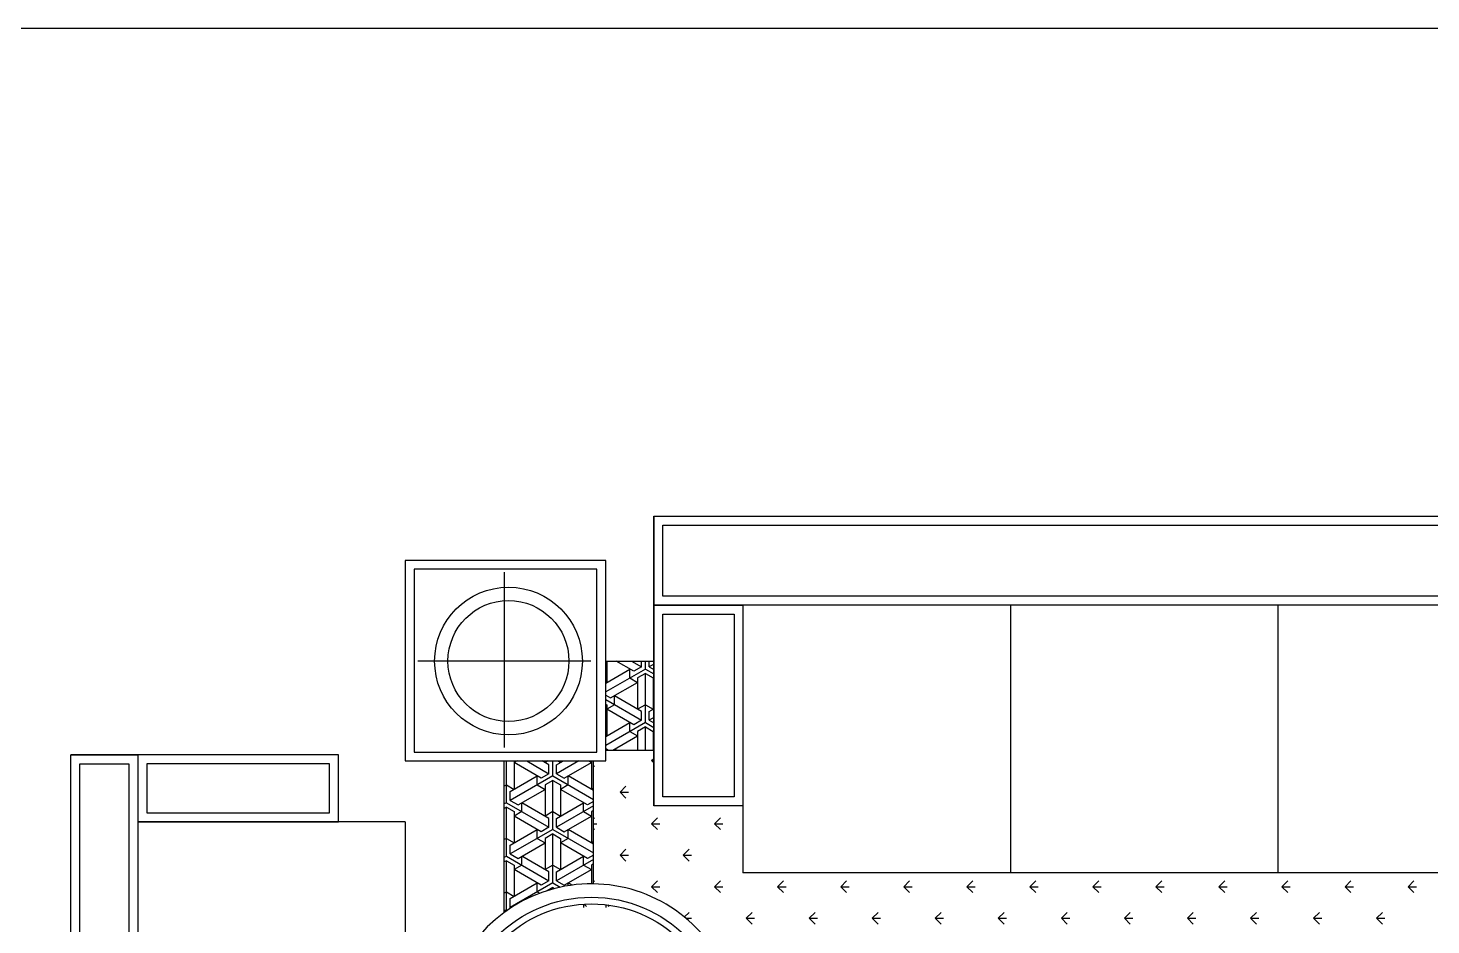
# Model space of a CAD drawing. Extents: x 23.8 to 54, y 1 to 14.1.
# Drawn here: x 33.999 to 37.136, y 12.097 to 14.103 of the extents above; entities that cross this region are included whole.
import ezdxf

# ---------------------------------------------------------------- set-up
doc = ezdxf.new("R2010")
doc.units = 0
doc.header["$MEASUREMENT"] = 0
doc.layers.get('0').update_dxf_attribs({"linetype": 'CONTINUOUS'})
doc.layers.get('Defpoints').update_dxf_attribs({"linetype": 'CONTINUOUS'})
doc.layers.add('DWGAUTOCAD', color=7, linetype='CONTINUOUS')

# ---------------------------------------------------------------- blocks, each defined once
blk = doc.blocks.new('A$C6C4D0418')
for p, q in [((1307.7, 2080), (3507.7, 2080)), ((1307.7, 2080), (1307.7, 1430)), ((1307.7, 1880), (1307.7, 2080)), ((1327.7, 2060), (3487.7, 2060)), ((1327.7, 1900), (1327.7, 2060)), ((1199.7, 1980.6), (749.7, 1980.6)), ((749.7, 1980.6), (749.7, 1530.6)), ((1179.7, 1960.6), (769.7, 1960.6)), ((769.7, 1960.6), (769.7, 1550.6)), ((972.1, 1953.9), (972.1, 1560.5)), ((1179.7, 1550.6), (1179.7, 1960.6)), ((1199.7, 1530.6), (1199.7, 1980.6)), ((3487.7, 1900), (1327.7, 1900)), ((3507.7, 1880), (1307.7, 1880)), ((3507.7, 1880), (1307.7, 1880)), ((1307.7, 1880), (1507.7, 1880)), ((1307.7, 1430), (1307.7, 1880)), ((1327.7, 1860), (1487.7, 1860)), ((1327.7, 1450), (1327.7, 1860)), ((1487.7, 1860), (1487.7, 1450)), ((1507.7, 1880), (1507.7, 1280)), ((1507.7, 1880), (1507.7, 1430)), ((2107.7, 1880), (2107.7, 1280)), ((2707.7, 1880), (2707.7, 1280)), ((1166.2, 1754.8), (777.9, 1754.8)), ((1199.7, 1754.8), (1307.7, 1754.8)), ((1288.8, 1736.9), (1199.7, 1685.5)), ((1199.7, 1705.5), (1254.1, 1736.9)), ((1202.2, 1754.8), (1202.2, 1706.9)), ((1262.8, 1731.9), (1223.1, 1754.8)), ((1254.1, 1716.9), (1254.1, 1736.9)), ((1257.7, 1754.8), (1280.1, 1741.9)), ((1280.1, 1741.9), (1262.8, 1731.9)), ((1280.1, 1741.9), (1280.1, 1754.8)), ((1288.8, 1736.9), (1288.8, 1754.8)), ((1288.8, 1736.9), (1307.7, 1726)), ((1297.4, 1741.9), (1297.4, 1754.8)), ((1307.7, 1747.8), (1297.4, 1741.9)), ((1297.4, 1741.9), (1307.7, 1736)), ((1199.7, 1708.3), (1202.2, 1706.9)), ((1210.8, 1671.9), (1271.4, 1706.9)), ((1254.1, 1716.9), (1271.4, 1706.9)), ((1288.8, 1726.9), (1271.4, 1716.9)), ((1271.4, 1716.9), (1271.4, 1646.9)), ((1288.8, 1616.9), (1288.8, 1726.9)), ((1288.8, 1726.9), (1306.1, 1716.9)), ((1306.1, 1716.9), (1306.1, 1646.9)), ((1307.7, 1707.8), (1306.1, 1706.9)), ((1307.7, 1706), (1306.1, 1706.9)), ((1199.7, 1678.3), (1210.8, 1671.9)), ((1199.7, 1668.3), (1280.1, 1621.9)), ((1219.5, 1656.9), (1219.5, 1676.9)), ((1280.1, 1641.9), (1219.5, 1676.9)), ((1199.7, 1658.3), (1202.2, 1656.9)), ((1219.5, 1656.9), (1202.2, 1646.9)), ((1202.2, 1656.9), (1202.2, 1586.9)), ((1262.8, 1611.9), (1202.2, 1646.9)), ((1288.8, 1656.9), (1271.4, 1646.9)), ((1280.1, 1621.9), (1280.1, 1641.9)), ((1288.8, 1656.9), (1306.1, 1646.9)), ((1297.4, 1641.9), (1307.7, 1647.8)), ((1297.4, 1621.9), (1297.4, 1641.9)), ((1288.8, 1616.9), (1199.7, 1565.5)), ((1199.7, 1585.5), (1254.1, 1616.9)), ((1254.1, 1596.9), (1254.1, 1616.9)), ((1280.1, 1621.9), (1262.8, 1611.9)), ((1288.8, 1606.9), (1271.4, 1596.9)), ((1288.8, 1616.9), (1307.7, 1606)), ((1288.8, 1554.8), (1288.8, 1606.9)), ((1288.8, 1606.9), (1306.1, 1596.9)), ((1307.7, 1627.8), (1297.4, 1621.9)), ((1297.4, 1621.9), (1307.7, 1616)), ((1199.7, 1588.3), (1202.2, 1586.9)), ((1215.9, 1554.8), (1271.4, 1586.9)), ((1254.1, 1596.9), (1271.4, 1586.9)), ((1271.4, 1596.9), (1271.4, 1554.8)), ((1306.1, 1596.9), (1306.1, 1554.8)), ((1307.7, 1587.8), (1306.1, 1586.9)), ((1307.7, 1586), (1306.1, 1586.9)), ((600, 1544.1), (0, 1544.1)), ((0, 44.1), (0, 1544.1)), ((0, 1544.1), (150, 1544.1)), ((600, 1544.1), (150, 1544.1)), ((150, 1544.1), (150, 44.1)), ((150, 1544.1), (150, 44.1)), ((150, 1544.1), (150, 1394.1)), ((600, 1394.1), (600, 1544.1)), ((769.7, 1550.6), (1179.7, 1550.6)), ((1199.7, 1558.3), (1205.8, 1554.8)), ((1199.7, 1554.8), (1307.7, 1554.8)), ((1219.5, 1554.8), (1219.5, 1556.9)), ((1223.1, 1554.8), (1219.5, 1556.9)), ((20, 64.1), (20, 1524.1)), ((20, 1524.1), (130, 1524.1)), ((130, 1524.1), (130, 64.1)), ((170, 1524.1), (170, 1414.1)), ((580, 1524.1), (170, 1524.1)), ((580, 1414.1), (580, 1524.1)), ((749.7, 1530.6), (1199.7, 1530.6)), ((972.2, 1190.8), (972.2, 1530.6)), ((977, 1436.9), (977, 1530.6)), ((1000.8, 1530.6), (994.3, 1526.9)), ((994.3, 1530.6), (994.3, 1466.9)), ((1054.9, 1491.9), (994.3, 1526.9)), ((1022.5, 1530.6), (1072.3, 1501.9)), ((1072.3, 1521.9), (1057.2, 1530.6)), ((1070, 1530.6), (1063.6, 1526.9)), ((1063.6, 1530.6), (1063.6, 1526.9)), ((1072.3, 1501.9), (1072.3, 1521.9)), ((1080.9, 1496.9), (1080.9, 1530.6)), ((1139.3, 1530.6), (1089.6, 1501.9)), ((1089.6, 1521.9), (1104.7, 1530.6)), ((1089.6, 1501.9), (1089.6, 1521.9)), ((1091.8, 1530.6), (1098.2, 1526.9)), ((1098.2, 1530.6), (1098.2, 1526.9)), ((1106.9, 1491.9), (1167.5, 1526.9)), ((1161.1, 1530.6), (1167.5, 1526.9)), ((1167.5, 1530.6), (1167.5, 1466.9)), ((1172.2, 1254.9), (1172.2, 1530.6)), ((1172.2, 1520.3), (1174.5, 1518)), ((1302.7, 1531.3), (1307.7, 1536.3)), ((1302.7, 1531.3), (1307.7, 1526.2)), ((1302.7, 1531.3), (1307.7, 1531.3)), ((1080.9, 1496.9), (985.7, 1441.9)), ((985.7, 1461.9), (1046.3, 1496.9)), ((1046.3, 1476.9), (1046.3, 1496.9)), ((1072.3, 1501.9), (1054.9, 1491.9)), ((1080.9, 1486.9), (1063.6, 1476.9)), ((1080.9, 1496.9), (1172.2, 1444.2)), ((1080.9, 1376.9), (1080.9, 1486.9)), ((1080.9, 1486.9), (1098.2, 1476.9)), ((1089.6, 1501.9), (1106.9, 1491.9)), ((1115.6, 1476.9), (1115.6, 1496.9)), ((1172.2, 1464.2), (1115.6, 1496.9)), ((977, 1476.9), (972.2, 1474.1)), ((977, 1476.9), (994.3, 1466.9)), ((985.7, 1441.9), (985.7, 1461.9)), ((1003, 1431.9), (1063.6, 1466.9)), ((1046.3, 1476.9), (1063.6, 1466.9)), ((1063.6, 1476.9), (1063.6, 1406.9)), ((1098.2, 1476.9), (1098.2, 1406.9)), ((1115.6, 1476.9), (1098.2, 1466.9)), ((1158.9, 1431.9), (1098.2, 1466.9)), ((1172.2, 1469.6), (1167.5, 1466.9)), ((1231.9, 1460.6), (1245.2, 1473.8)), ((1231.9, 1460.6), (1245.2, 1447.3)), ((1231.9, 1460.6), (1250.7, 1460.6)), ((1487.7, 1450), (1327.7, 1450)), ((977, 1436.9), (972.2, 1434.1)), ((977, 1426.9), (972.2, 1424.1)), ((977, 1436.9), (1072.3, 1381.9)), ((977, 1316.9), (977, 1426.9)), ((977, 1426.9), (994.3, 1416.9)), ((985.7, 1441.9), (1003, 1431.9)), ((1011.6, 1416.9), (994.3, 1406.9)), ((994.3, 1416.9), (994.3, 1346.9)), ((1011.6, 1416.9), (1011.6, 1436.9)), ((1072.3, 1401.9), (1011.6, 1436.9)), ((1080.9, 1416.9), (1063.6, 1406.9)), ((1080.9, 1416.9), (1098.2, 1406.9)), ((1089.6, 1401.9), (1150.2, 1436.9)), ((1172.2, 1429.6), (1089.6, 1381.9)), ((1150.2, 1416.9), (1150.2, 1436.9)), ((1150.2, 1416.9), (1167.5, 1406.9)), ((1172.2, 1439.6), (1158.9, 1431.9)), ((1172.2, 1419.6), (1167.5, 1416.9)), ((1167.5, 1416.9), (1167.5, 1346.9)), ((1507.7, 1430), (1307.7, 1430)), ((750, 1394.1), (150, 1394.1)), ((150, 1394.1), (600, 1394.1)), ((170, 1414.1), (580, 1414.1)), ((750, 1394.1), (750, 194.1)), ((1054.9, 1371.9), (994.3, 1406.9)), ((1072.3, 1381.9), (1072.3, 1401.9)), ((1089.6, 1381.9), (1089.6, 1401.9)), ((1106.9, 1371.9), (1167.5, 1406.9)), ((1172.2, 1400.9), (1174.5, 1403.1)), ((1172.2, 1389.9), (1180, 1389.9)), ((1302.7, 1389.9), (1315.9, 1403.1)), ((1302.7, 1389.9), (1321.4, 1389.9)), ((1302.7, 1389.9), (1315.9, 1376.6)), ((1444.1, 1389.9), (1457.3, 1403.1)), ((1444.1, 1389.9), (1457.3, 1376.6)), ((1444.1, 1389.9), (1462.8, 1389.9)), ((977, 1356.9), (972.2, 1354.1)), ((977, 1356.9), (994.3, 1346.9)), ((1080.9, 1376.9), (985.7, 1321.9)), ((985.7, 1341.9), (1046.3, 1376.9)), ((1046.3, 1356.9), (1046.3, 1376.9)), ((1046.3, 1356.9), (1063.6, 1346.9)), ((1072.3, 1381.9), (1054.9, 1371.9)), ((1080.9, 1366.9), (1063.6, 1356.9)), ((1063.6, 1356.9), (1063.6, 1286.9)), ((1080.9, 1376.9), (1172.2, 1324.2)), ((1080.9, 1256.9), (1080.9, 1366.9)), ((1080.9, 1366.9), (1098.2, 1356.9)), ((1089.6, 1381.9), (1106.9, 1371.9)), ((1115.6, 1356.9), (1098.2, 1346.9)), ((1098.2, 1356.9), (1098.2, 1286.9)), ((1115.6, 1356.9), (1115.6, 1376.9)), ((1172.2, 1344.2), (1115.6, 1376.9)), ((1172.2, 1378.9), (1174.5, 1376.6)), ((985.7, 1321.9), (985.7, 1341.9)), ((985.7, 1321.9), (1003, 1311.9)), ((1003, 1311.9), (1063.6, 1346.9)), ((1158.9, 1311.9), (1098.2, 1346.9)), ((1172.2, 1349.6), (1167.5, 1346.9)), ((1231.9, 1319.2), (1245.2, 1332.4)), ((1373.4, 1319.2), (1386.6, 1332.4)), ((977, 1316.9), (972.2, 1314.1)), ((977, 1306.9), (972.2, 1304.1)), ((977, 1316.9), (1072.3, 1261.9)), ((977, 1196.9), (977, 1306.9)), ((977, 1306.9), (994.3, 1296.9)), ((1011.6, 1296.9), (994.3, 1286.9)), ((994.3, 1296.9), (994.3, 1226.9)), ((1011.6, 1296.9), (1011.6, 1316.9)), ((1072.3, 1281.9), (1011.6, 1316.9)), ((1080.9, 1296.9), (1063.6, 1286.9)), ((1080.9, 1296.9), (1098.2, 1286.9)), ((1089.6, 1281.9), (1150.2, 1316.9)), ((1172.2, 1309.6), (1089.6, 1261.9)), ((1150.2, 1296.9), (1150.2, 1316.9)), ((1150.2, 1296.9), (1167.5, 1286.9)), ((1172.2, 1319.6), (1158.9, 1311.9)), ((1172.2, 1299.6), (1167.5, 1296.9)), ((1167.5, 1296.9), (1167.5, 1254.9)), ((1231.9, 1319.2), (1245.2, 1305.9)), ((1231.9, 1319.2), (1250.7, 1319.2)), ((1373.4, 1319.2), (1386.6, 1305.9)), ((1373.4, 1319.2), (1392.1, 1319.2)), ((1054.9, 1251.9), (994.3, 1286.9)), ((1072.3, 1261.9), (1054.9, 1251.9)), ((1072.3, 1261.9), (1072.3, 1281.9)), ((1089.6, 1261.9), (1089.6, 1281.9)), ((1089.6, 1261.9), (1106.9, 1251.9)), ((1106.9, 1251.9), (1167.5, 1286.9)), ((1172.2, 1259.4), (1174.5, 1261.7)), ((1302.7, 1248.4), (1315.9, 1261.7)), ((1444.1, 1248.4), (1457.3, 1261.7)), ((3307.7, 1280), (1507.7, 1280)), ((1585.5, 1248.4), (1598.8, 1261.7)), ((1726.9, 1248.4), (1740.2, 1261.7)), ((1868.3, 1248.4), (1881.6, 1261.7)), ((2009.8, 1248.4), (2023, 1261.7)), ((2151.2, 1248.4), (2164.4, 1261.7)), ((2292.6, 1248.4), (2305.9, 1261.7)), ((2434, 1248.4), (2447.3, 1261.7)), ((2575.4, 1248.4), (2588.7, 1261.7)), ((2716.9, 1248.4), (2730.1, 1261.7)), ((2858.3, 1248.4), (2871.5, 1261.7)), ((2999.7, 1248.4), (3013, 1261.7)), ((977, 1236.9), (972.2, 1234.1)), ((977, 1236.9), (994.3, 1226.9)), ((1080.9, 1256.9), (985.7, 1201.9)), ((985.7, 1221.9), (1046.3, 1256.9)), ((1046.3, 1236.9), (1046.3, 1256.9)), ((1046.3, 1236.9), (1051.6, 1233.8)), ((1080.9, 1246.9), (1068.3, 1239.6)), ((1080.9, 1256.9), (1097.4, 1247.4)), ((1080.9, 1243.3), (1080.9, 1246.9)), ((1080.9, 1246.9), (1085.2, 1244.4)), ((1115.6, 1250.8), (1115.6, 1256.9)), ((1124, 1252), (1115.6, 1256.9)), ((1302.7, 1248.4), (1321.4, 1248.4)), ((1302.7, 1248.4), (1315.9, 1235.2)), ((1444.1, 1248.4), (1457.3, 1235.2)), ((1444.1, 1248.4), (1462.8, 1248.4)), ((1585.5, 1248.4), (1598.8, 1235.2)), ((1585.5, 1248.4), (1604.2, 1248.4)), ((1726.9, 1248.4), (1740.2, 1235.2)), ((1726.9, 1248.4), (1745.7, 1248.4)), ((1868.3, 1248.4), (1881.6, 1235.2)), ((1868.3, 1248.4), (1887.1, 1248.4)), ((2009.8, 1248.4), (2023, 1235.2)), ((2009.8, 1248.4), (2028.5, 1248.4)), ((2151.2, 1248.4), (2164.4, 1235.2)), ((2151.2, 1248.4), (2169.9, 1248.4)), ((2292.6, 1248.4), (2305.9, 1235.2)), ((2292.6, 1248.4), (2311.4, 1248.4)), ((2434, 1248.4), (2447.3, 1235.2)), ((2434, 1248.4), (2452.8, 1248.4)), ((2575.4, 1248.4), (2594.2, 1248.4)), ((2575.4, 1248.4), (2588.7, 1235.2)), ((2716.9, 1248.4), (2730.1, 1235.2)), ((2716.9, 1248.4), (2735.6, 1248.4)), ((2858.3, 1248.4), (2871.5, 1235.2)), ((2858.3, 1248.4), (2877, 1248.4)), ((2999.7, 1248.4), (3013, 1235.2)), ((2999.7, 1248.4), (3018.5, 1248.4)), ((977, 1196.9), (972.2, 1194.1)), ((977, 1196.9), (979, 1195.7)), ((985.7, 1201.9), (985.7, 1221.9)), ((985.7, 1201.9), (987, 1201.1)), ((1100.1, 1201.8), (1100.1, 1201.6)), ((1150.1, 1209.4), (1150.1, 1201.6)), ((1151.6, 1209.5), (1156.7, 1204.4)), ((1200.1, 1208.1), (1200.1, 1201.6)), ((1203.4, 1207.6), (1206.7, 1204.4)), ((1376.2, 1180.6), (1386.6, 1191)), ((1379.7, 1177.7), (1392.1, 1177.7)), ((1514.8, 1177.7), (1528, 1191)), ((1514.8, 1177.7), (1528, 1164.5)), ((1514.8, 1177.7), (1533.5, 1177.7)), ((1656.2, 1177.7), (1669.5, 1191)), ((1656.2, 1177.7), (1669.5, 1164.5)), ((1656.2, 1177.7), (1675, 1177.7)), ((1797.6, 1177.7), (1810.9, 1191)), ((1797.6, 1177.7), (1810.9, 1164.5)), ((1797.6, 1177.7), (1816.4, 1177.7)), ((1939, 1177.7), (1952.3, 1191)), ((1939, 1177.7), (1952.3, 1164.5)), ((1939, 1177.7), (1957.8, 1177.7)), ((2080.5, 1177.7), (2093.7, 1191)), ((2080.5, 1177.7), (2093.7, 1164.5)), ((2080.5, 1177.7), (2099.2, 1177.7)), ((2221.9, 1177.7), (2235.1, 1191)), ((2221.9, 1177.7), (2235.1, 1164.5)), ((2221.9, 1177.7), (2240.6, 1177.7)), ((2363.3, 1177.7), (2376.6, 1191)), ((2363.3, 1177.7), (2376.6, 1164.5)), ((2363.3, 1177.7), (2382.1, 1177.7)), ((2504.7, 1177.7), (2518, 1191)), ((2504.7, 1177.7), (2518, 1164.5)), ((2504.7, 1177.7), (2523.5, 1177.7)), ((2646.2, 1177.7), (2659.4, 1191)), ((2646.2, 1177.7), (2659.4, 1164.5)), ((2646.2, 1177.7), (2664.9, 1177.7)), ((2787.6, 1177.7), (2800.8, 1191)), ((2787.6, 1177.7), (2800.8, 1164.5)), ((2787.6, 1177.7), (2806.3, 1177.7)), ((2929, 1177.7), (2942.3, 1191)), ((2929, 1177.7), (2942.3, 1164.5)), ((2929, 1177.7), (2947.7, 1177.7))]:
    blk.add_line(p, q)
for centre, radius in [((981.6, 1754.8), 165.7), ((981.6, 1754.8), 135.7), ((1167.6, 924.9), 300), ((1167.6, 924.9), 285)]:
    blk.add_circle(centre, radius)
blk.add_arc((1167.6, 924.9), 330, 31.2095, 238.8433)

msp = doc.modelspace()

# ---------------------------------------------------------------- linework, layer by layer
at = {"layer": 'Defpoints'}
msp.add_lwpolyline([(23.7791, 14.1027), (48.7707, 14.1027), (48.7707, 1.0365), (23.7791, 1.0365)], close=True, dxfattribs=at)

# ---------------------------------------------------------------- block references
at = {"layer": 'DWGAUTOCAD', "xscale": 0.0009969462650946167, "yscale": 0.0009969462650946167, "zscale": 0.0009969462650946167}
msp.add_blockref('A$C6C4D0418', (34.0947, 10.9374), dxfattribs=at)

doc.saveas('drawing.dxf')
